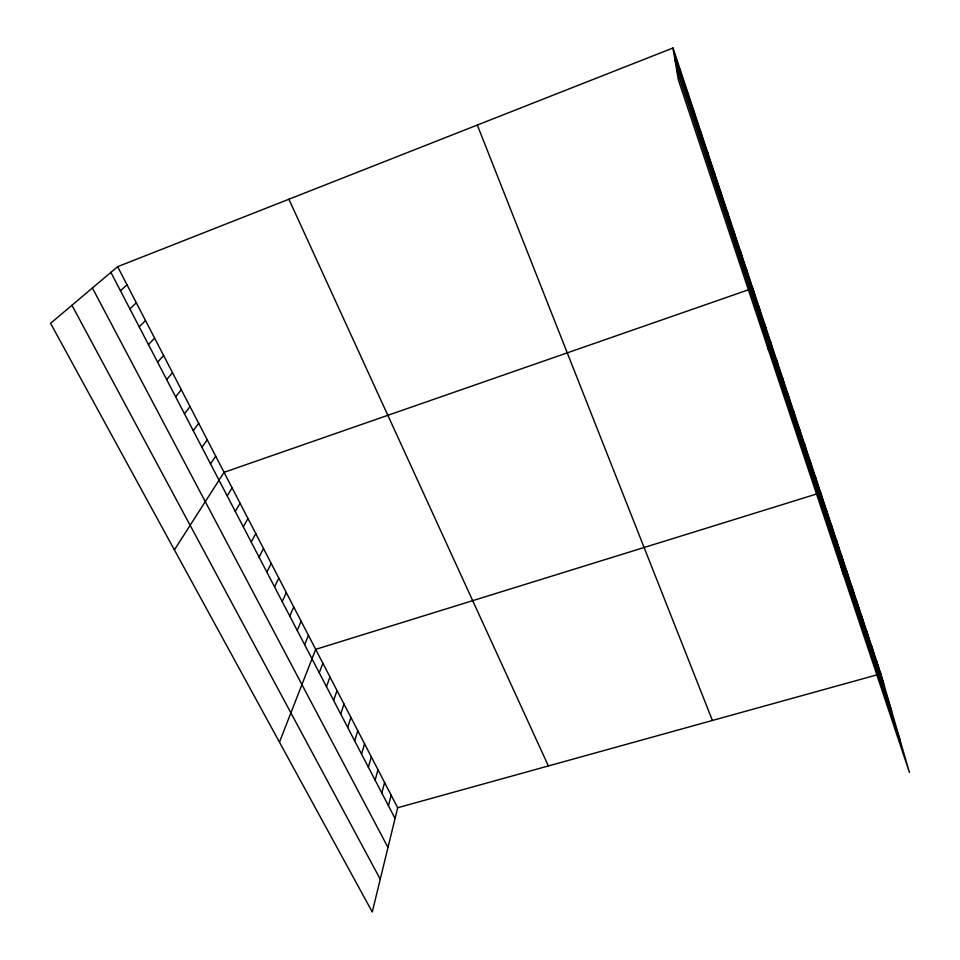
<?xml version="1.0" encoding="UTF-8"?>
<svg xmlns="http://www.w3.org/2000/svg" width="960" height="960" viewBox="0 0 960 960"><rect width="100%" height="100%" fill="white"/><g stroke="black" fill="none" stroke-linecap="round" stroke-linejoin="round"><path stroke-width="1.44" d="M117.636 266.676L397.656 807.744L372.264 912L50.58 323.316L117.636 266.676L672.984 48L880.836 673.776L909.42 772.452L678.336 79.752L672.984 48M388.464 805.788L391.152 795.18M381.828 793.032L384.6 782.508M375.132 780.156L377.988 769.728M368.364 767.16L371.316 756.84M361.548 754.044L364.572 743.82M354.66 740.82L357.78 730.692M347.712 727.464L350.928 717.444M340.704 713.988L344.004 704.076M333.624 700.392L337.02 690.588M326.484 686.664L329.976 676.968M319.272 672.816L322.872 663.228M279.456 742.164L315.684 649.356L820.704 492.732L843.744 575.568M304.644 644.712L308.448 635.364M297.228 630.468L301.128 621.228M289.74 616.08L293.748 606.972M282.192 601.56L286.308 592.572M274.56 586.896L278.784 578.04M266.856 572.1L271.188 563.364M259.08 557.148L263.52 548.556M251.22 542.052L255.78 533.604M243.288 526.812L247.968 518.508M235.284 511.428L240.072 503.256M227.196 495.888L232.116 487.86M174.396 549.9L224.064 472.32L748.704 289.704M210.528 463.848L215.688 456.132M201.936 447.348L207.228 439.788M193.26 430.668L198.684 423.276M184.488 413.82L190.056 406.596M175.62 396.78L181.332 389.748M166.668 379.572L172.524 372.708M157.62 362.184L163.608 355.5M148.476 344.604L154.608 338.112M139.224 326.844L145.512 320.532M129.876 308.88L136.32 302.772M120.432 290.736L127.032 284.82M397.656 807.744L880.836 673.776M71.952 305.268L380.244 879.228M92.4 287.988L387.984 847.476M110.88 272.376L395.052 818.436M288.9 199.236L548.376 765.948M477.312 125.052L712.404 720.468M673.512 51.156L883.74 683.808M674.976 59.844L891.672 711.168M676.608 69.54L900.384 741.24M876.084 659.484L878.952 669.396M871.296 645.048L874.116 654.852M866.46 630.48L869.232 640.152M861.564 615.78L864.3 625.308M856.632 600.924L859.32 610.32M851.652 585.924L854.292 595.188M846.624 570.768L849.216 579.9M841.536 555.48L844.08 564.456M836.412 540.024L838.896 548.856M831.228 524.424L833.664 533.1M825.984 508.656L828.372 517.188M815.364 476.652L817.632 484.86M809.964 460.404L812.172 468.456M804.504 443.988L806.664 451.872M798.996 427.404L801.096 435.108M793.428 410.64L795.468 418.176M787.812 393.708L789.78 401.064M782.124 376.596L784.032 383.772M776.388 359.304L778.224 366.288M770.58 341.832L772.356 348.624M764.712 324.168L766.428 330.756M758.784 306.324L760.428 312.708M752.796 288.276L768.42 349.812M746.544 269.484L748.044 275.448M740.232 250.488L741.648 256.212M733.848 231.264L735.192 236.76M727.392 211.824L728.652 217.092M720.864 192.168L722.04 197.196M714.264 172.284L715.344 177.06M707.58 152.16L708.576 156.696M700.824 131.82L701.736 136.08M693.984 111.228L694.8 115.224M687.06 90.396L687.792 94.128M680.064 69.324L680.7 72.768"/></g></svg>
